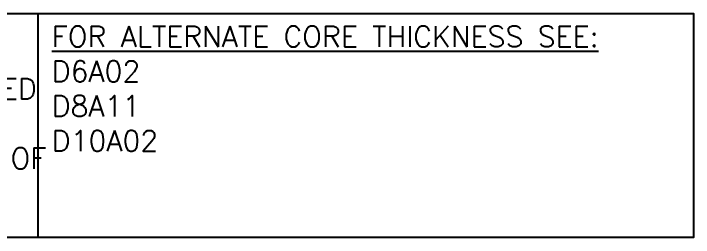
# Model space of a CAD drawing. Header units: inches. Extents: x 150.8 to 208.4, y 123.4 to 190.6.
# Drawn here: x 174.54 to 192.86, y 123.43 to 129.47 of the extents above; entities that cross this region are included whole.
import ezdxf

# ---------------------------------------------------------------- set-up
doc = ezdxf.new("R2010")
doc.units = ezdxf.units.IN
doc.header["$LTSCALE"] = 0.5
doc.header["$MEASUREMENT"] = 0
doc.layers.add('TEXT', color=4, linetype='Continuous')
doc.styles.get("Standard").update_dxf_attribs({"font": 'romans.shx', "height": 0.75})

msp = doc.modelspace()

# ---------------------------------------------------------------- linework, layer by layer
at = {"layer": 'TEXT'}
msp.add_lwpolyline([(162.2111360497915, 129.4708570674815), (175.1946418767464, 129.4708570674815), (175.1946418767464, 123.4328148561981), (162.2111360497915, 123.4328148561981)], close=True, dxfattribs=at)
msp.add_lwpolyline([(175.1946418767464, 129.4708570674815), (192.8551742062847, 129.4708570674815), (192.8551742062847, 123.4328148561981), (175.1946418767464, 123.4328148561981)], dxfattribs=at)

# ---------------------------------------------------------------- texts
at = {"layer": 'TEXT', "char_height": 0.5625, "attachment_point": 4}
for s, insert, width in [('{\\LFOR ALTERNATE CORE THICKNESS SEE:\\P}D6A02\\PD8A11\\PD10A02', (175.5700509304946, 127.4447974136634), 23.33295210344748), ('{\\LDISCLAIMER NOTICE:}\\PSPECIFIC INFORMATION REQUIRED FOR COMPLIANCE WITH LOCAL CODES IS THE RESPONSIBILITY OF THE DESIGNER', (162.5780834347153, 126.5047676968779), 14.00235015036683)]:
    msp.add_mtext(s, dxfattribs=dict(at, insert=insert, width=width))

doc.saveas('drawing.dxf')
